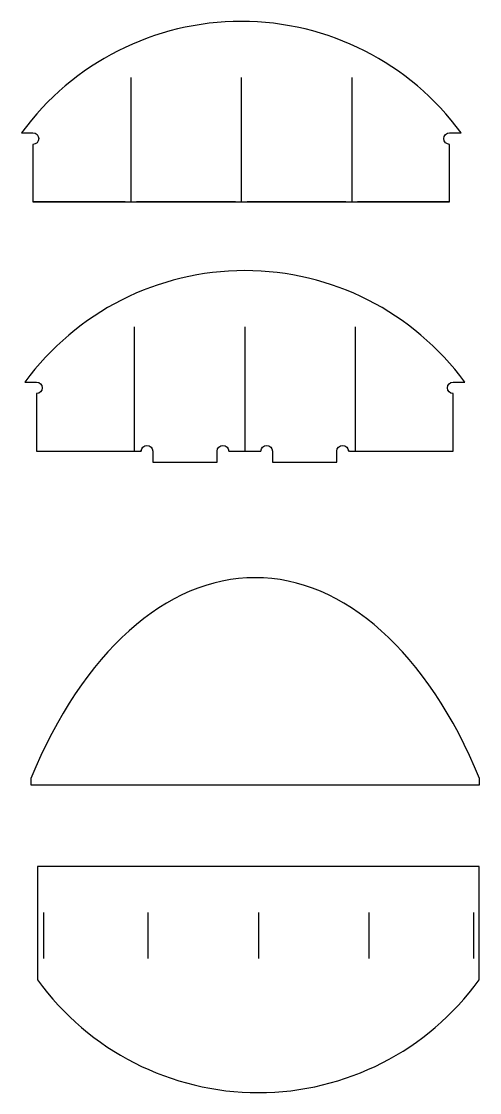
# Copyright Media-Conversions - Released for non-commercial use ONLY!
# Model space of a CAD drawing. Header units: inches. Extents: x 23.1 to 28, y 7.9 to 19.5.
import ezdxf

# ---------------------------------------------------------------- set-up
doc = ezdxf.new("R2010")
doc.units = ezdxf.units.IN
doc.header["$MEASUREMENT"] = 0

msp = doc.modelspace()

# ---------------------------------------------------------------- linework, layer by layer
for p, q in [((24.24, 18.897), (24.24, 17.547)), ((25.44, 18.897), (25.44, 17.547)), ((26.64, 18.897), (26.64, 17.547)), ((24.177, 17.547), (23.177, 17.547)), ((25.377, 17.547), (24.302, 17.547)), ((26.577, 17.547), (25.502, 17.547)), ((27.703, 17.547), (26.702, 17.547)), ((24.278, 16.189), (24.278, 14.839)), ((25.478, 16.189), (25.478, 14.836)), ((26.678, 16.189), (26.678, 14.839)), ((24.353, 14.839), (24.341, 14.839)), ((26.616, 14.839), (26.603, 14.839)), ((23.291, 9.827), (23.291, 9.327)), ((24.426, 9.827), (24.426, 9.327)), ((25.626, 9.827), (25.626, 9.327)), ((26.826, 9.827), (26.826, 9.327)), ((27.961, 9.827), (27.961, 9.327))]:
    msp.add_line(p, q)
for points in [[(23.177, 18.297, -1), (23.177, 18.172), (23.177, 17.547), (27.703, 17.547), (27.703, 18.172, -1), (27.703, 18.297), (27.828, 18.297, 0.507147), (23.052, 18.297)], [(23.228, 9.827), (23.228, 9.327), (23.228, 9.093, 0.510544), (28.023, 9.093), (28.023, 9.327), (28.023, 9.827), (28.023, 10.327), (23.228, 10.327)]]:
    msp.add_lwpolyline(points, format="xyb", close=True)
msp.add_lwpolyline([(26.616, 14.839), (26.741, 14.839), (27.742, 14.839), (27.742, 15.464, -1), (27.742, 15.589), (27.867, 15.589, 0.507147), (23.09, 15.589), (23.215, 15.589, -1), (23.215, 15.464), (23.215, 14.839), (24.216, 14.839), (24.353, 14.839, -1), (24.478, 14.839), (24.478, 14.719), (25.178, 14.719), (25.178, 14.839, -1), (25.303, 14.839), (25.416, 14.839), (25.541, 14.839), (25.653, 14.839, -1), (25.778, 14.839), (25.778, 14.719), (26.478, 14.719), (26.478, 14.839, -1), (26.603, 14.839)], format="xyb")
msp.add_lwpolyline([(23.153, 11.283), (23.153, 11.212), (28.028, 11.212), (28.028, 11.283)])
msp.add_ellipse((25.591, 8.234), major_axis=(0, 5.23), ratio=0.573576, start_param=-0.948428, end_param=0.948428)

doc.saveas('drawing.dxf')
